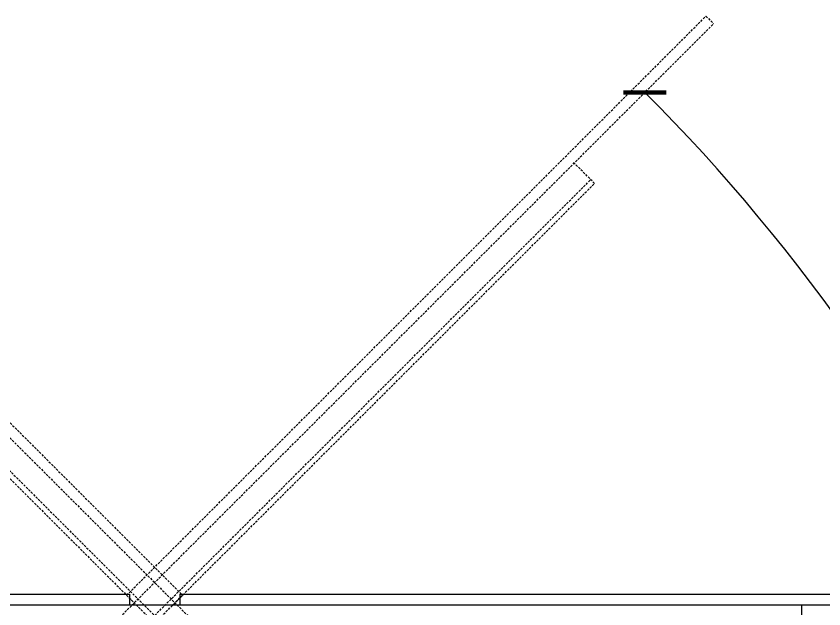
# Model space of a CAD drawing. Header units: millimetres. Extents: x -962 to 79815, y -55582 to 115780.
# Drawn here: x 13879 to 19005, y 80813 to 84576 of the extents above; entities that cross this region are included whole.
import ezdxf

# ---------------------------------------------------------------- set-up
doc = ezdxf.new("R2010")
doc.units = ezdxf.units.MM
doc.linetypes.add('HIDDEN', pattern=[9.525, 6.35, -3.175])
doc.layers.add('01-Dimension', color=4, linetype='Continuous')
doc.layers.add('02-Rotation', color=6, linetype='HIDDEN')
doc.styles.add('GreenexSolar', font='gbeitc.shx', dxfattribs={"width": 0.8, "height": 576.977143})
doc.dimstyles.new('GreenexSolar', dxfattribs={"dimtxt": 3, "dimasz": 1, "dimexe": 0.18, "dimexo": 0.0625, "dimgap": 0.09, "dimtad": 1, "dimtih": 1, "dimtoh": 1, "dimdec": 0, "dimzin": 0, "dimdsep": 46, "dimtxsty": 'GreenexSolar', "dimblk": 'ARCHTICK', "dimcen": 0.09, "dimclrd": 4, "dimclre": 4, "dimclrt": 3, "dimadec": 0, "dimazin": 0, "dimtfac": 1, "dimtdec": 4, "dimtofl": 0, "dimtmove": 0, "dimatfit": 3, "dimfxl": 1, "dimtolj": 1, "dimtzin": 0, "dimarcsym": 0})

# ---------------------------------------------------------------- blocks, each defined once
blk = doc.blocks.new('*U167')
for p, q in [((-2348, 180), (-70, 180)), ((-70, 180), (-70, 150)), ((70, 180), (70, 150)), ((70, 180), (2348, 180)), ((-2348, 150), (2348, 150)), ((1800, 70), (1800, 150))]:
    blk.add_line(p, q)
blk = doc.blocks.new('*U168')
for p, q in [((-77.8, 176.8), (1533, 1787.6)), ((1533, 1787.6), (1554.2, 1766.4)), ((-1766.4, -1554.2), (1554.2, 1766.4)), ((1223.3, 1322.3), (1166.7, 1378.9)), ((-1332.9, -1212.7), (1212.7, 1332.9)), ((-1322.3, -1223.3), (1223.3, 1322.3)), ((-77.8, 176.8), (-56.6, 155.6))]:
    blk.add_line(p, q)
blk = doc.blocks.new('*U169')
for p, q in [((-1533, 1787.6), (77.8, 176.8)), ((-1554.2, 1766.4), (1766.4, -1554.2)), ((-1212.7, 1332.9), (1332.9, -1212.7)), ((-1223.3, 1322.3), (1322.3, -1223.3)), ((77.8, 176.8), (56.6, 155.6))]:
    blk.add_line(p, q)
blk = doc.blocks.new('_ArchTick')
at = {"color": 0, "linetype": 'ByBlock', "const_width": 0.15}
blk.add_lwpolyline([(-0.5, -0.5), (0.5, 0.5)], dxfattribs=at)
blk = doc.blocks.new('*D394')
at = {"layer": '01-Dimension', "color": 4, "lineweight": -2, "transparency": 16777216}
for start, end in [(24.1284, 45), (0, 20.8905)]:
    blk.add_arc((12491.4, 78441.8), 5133, start, end, dxfattribs=at)
at = {"layer": 'Defpoints', "color": 0, "transparency": 16777216}
for p in [(16121, 82071.4), (17449.5, 79770.4), (12491.4, 78441.8), (12491.4, 78441.8), (17624.4, 78441.8)]:
    blk.add_point(p, dxfattribs=at)
at = {"layer": '01-Dimension', "color": 4, "lineweight": -2, "transparency": 16777216, "xscale": 84.25863755328854, "yscale": 84.25863755328854, "zscale": 84.25863755328854}
for p, rotation in [((16121, 82071.4), 134.9999999999998), ((17624.4, 78441.8), 270)]:
    blk.add_blockref('_ArchTick', p, dxfattribs=dict(at, rotation=rotation))
at = {"layer": '01-Dimension', "color": 3, "transparency": 16777216, "insert": (17233.6, 80406.1), "char_height": 252.78, "attachment_point": 5, "style": 'GreenexSolar'}
blk.add_mtext('\\A1;45°', dxfattribs=at)
blk = doc.blocks.new('00-Greenex-侧视总图-Far', base_point=(14757.8, 80496.1))
blk.add_blockref('*U167', (14757.8, 80496.1))
at = {"layer": '02-Rotation'}
for name in ['*U168', '*U169']:
    blk.add_blockref(name, (14757.8, 80496.1), dxfattribs=at)
at = {"layer": '01-Dimension'}
dim = blk.add_angular_dim_2l(base=(17449.5, 79770.4), line1=((12491.4, 78441.8), (17624.4, 78441.8)), line2=((12491.4, 78441.8), (16121, 82071.4)), dimstyle='GreenexSolar', override={"dimscale": 84.258638}, dxfattribs=at)
dim.commit()
dim.dimension.update_dxf_attribs({"geometry": '*D394', "text_midpoint": (17233.6, 80406.1)})

msp = doc.modelspace()

# ---------------------------------------------------------------- block references
at = {"xscale": 2.282563780645988, "yscale": 2.282563780645988, "zscale": 2.282563780645988}
msp.add_blockref('00-Greenex-侧视总图-Far', (14757.8, 80496.1), dxfattribs=at)

doc.saveas('drawing.dxf')
